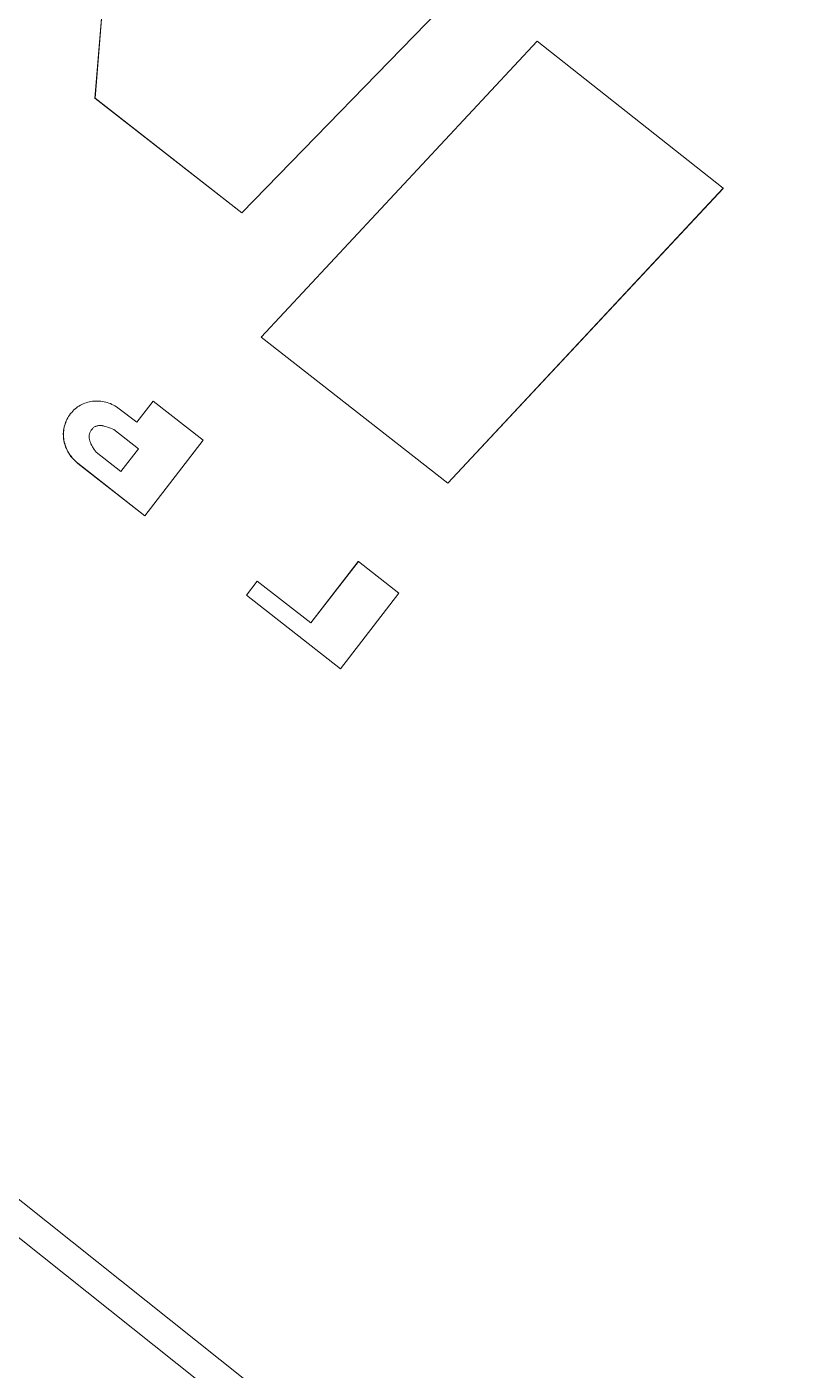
# Model space of a CAD drawing. Header units: millimetres. Extents: x -229914 to 856942, y -268655 to 87212.
# Drawn here: x -134640.4 to -134574.6, y 22694.3 to 22809.8 of the extents above; entities that cross this region are included whole.
import ezdxf

# ---------------------------------------------------------------- set-up
doc = ezdxf.new("R2010")
doc.units = ezdxf.units.MM

# ---------------------------------------------------------------- blocks, each defined once
blk = doc.blocks.new('Т912NEW')
at = {"color": 7, "linetype": 'Continuous', "lineweight": 15}
for p, q in [((2799.06, 3148.36), (2796.37, 3121.2)), ((2799.06, 3148.35), (2796.37, 3121.19)), ((2804.32, 3113.89), (2807.03, 3148.57)), ((2827.4, 3148.61), (2807.03, 3148.57)), ((2827.4, 3148.61), (2824.69, 3114.07)), ((2827.4, 3148.6), (2824.69, 3114.06)), ((2827.4, 3148.61), (2827.4, 3148.6)), ((2780.37, 3121.05), (2771.62, 3134.06)), ((2780.37, 3121.06), (2771.62, 3134.06)), ((2796.37, 3121.2), (2780.37, 3121.06)), ((2796.37, 3121.19), (2780.37, 3121.05)), ((2780.37, 3121.06), (2780.37, 3121.05)), ((2796.37, 3121.2), (2796.37, 3121.19)), ((2824.69, 3114.07), (2804.32, 3113.89)), ((2824.69, 3114.06), (2804.32, 3113.88)), ((2804.32, 3113.89), (2804.32, 3113.88)), ((2824.69, 3114.07), (2824.69, 3114.06)), ((2805.96, 3103.86), (2800.5, 3103.8)), ((2800.53, 3101.5), (2800.5, 3103.8)), ((2800.53, 3101.5), (2800.5, 3103.8)), ((2800.5, 3103.8), (2800.5, 3103.8)), ((2805.96, 3103.86), (2806.08, 3095.65)), ((2827.29, 3104.04), (2822.87, 3104)), ((2822.96, 3097.32), (2822.87, 3104)), ((2822.87, 3104), (2822.87, 3103.99)), ((2822.96, 3097.32), (2822.87, 3103.99)), ((2827.29, 3104.04), (2827.41, 3095.83)), ((2798.04, 3101.41), (2798.19, 3101.43)), ((2798.19, 3101.43), (2798.34, 3101.45)), ((2798.34, 3101.45), (2798.49, 3101.46)), ((2798.49, 3101.46), (2800.53, 3101.5)), ((2796.17, 3100.23), (2796.25, 3100.34)), ((2796.25, 3100.34), (2796.34, 3100.45)), ((2796.34, 3100.45), (2796.44, 3100.55)), ((2796.44, 3100.55), (2796.54, 3100.65)), ((2796.54, 3100.65), (2796.65, 3100.74)), ((2796.65, 3100.74), (2796.75, 3100.83)), ((2796.75, 3100.83), (2796.87, 3100.91)), ((2796.87, 3100.91), (2796.98, 3100.99)), ((2796.98, 3100.99), (2797.11, 3101.07)), ((2797.11, 3101.07), (2797.23, 3101.13)), ((2797.23, 3101.13), (2797.36, 3101.2)), ((2797.36, 3101.2), (2797.49, 3101.25)), ((2797.49, 3101.25), (2797.62, 3101.3)), ((2797.62, 3101.3), (2797.76, 3101.35)), ((2797.76, 3101.35), (2797.9, 3101.38)), ((2797.9, 3101.38), (2798.04, 3101.41)), ((2795.67, 3099.11), (2795.7, 3099.24)), ((2795.7, 3099.24), (2795.73, 3099.37)), ((2795.73, 3099.37), (2795.78, 3099.5)), ((2795.78, 3099.5), (2795.83, 3099.63)), ((2795.83, 3099.63), (2795.89, 3099.76)), ((2795.89, 3099.76), (2795.95, 3099.88)), ((2795.95, 3099.88), (2796.01, 3100)), ((2796.01, 3100), (2796.09, 3100.12)), ((2796.09, 3100.12), (2796.17, 3100.23)), ((2798.06, 3099.14), (2798.03, 3099.1)), ((2798.06, 3099.14), (2798.03, 3099.09)), ((2798.1, 3099.19), (2798.06, 3099.14)), ((2798.1, 3099.18), (2798.06, 3099.14)), ((2798.06, 3099.14), (2798.06, 3099.14)), ((2798.14, 3099.23), (2798.1, 3099.19)), ((2798.14, 3099.23), (2798.1, 3099.18)), ((2798.1, 3099.19), (2798.1, 3099.18)), ((2798.18, 3099.27), (2798.14, 3099.23)), ((2798.18, 3099.27), (2798.14, 3099.23)), ((2798.14, 3099.23), (2798.14, 3099.23)), ((2798.23, 3099.31), (2798.18, 3099.27)), ((2798.23, 3099.31), (2798.18, 3099.27)), ((2798.18, 3099.27), (2798.18, 3099.27)), ((2798.28, 3099.35), (2798.23, 3099.31)), ((2798.28, 3099.34), (2798.23, 3099.31)), ((2798.23, 3099.31), (2798.23, 3099.31)), ((2798.33, 3099.38), (2798.28, 3099.35)), ((2798.33, 3099.38), (2798.28, 3099.34)), ((2798.28, 3099.35), (2798.28, 3099.34)), ((2798.38, 3099.42), (2798.33, 3099.38)), ((2798.38, 3099.41), (2798.33, 3099.38)), ((2798.33, 3099.38), (2798.33, 3099.38)), ((2798.43, 3099.45), (2798.38, 3099.42)), ((2798.43, 3099.44), (2798.38, 3099.41)), ((2798.38, 3099.42), (2798.38, 3099.41)), ((2798.49, 3099.48), (2798.43, 3099.45)), ((2798.49, 3099.47), (2798.43, 3099.44)), ((2798.43, 3099.45), (2798.43, 3099.44)), ((2798.55, 3099.51), (2798.49, 3099.48)), ((2798.55, 3099.5), (2798.49, 3099.47)), ((2798.49, 3099.48), (2798.49, 3099.47)), ((2798.68, 3099.56), (2798.55, 3099.51)), ((2798.68, 3099.56), (2798.55, 3099.5)), ((2798.55, 3099.51), (2798.55, 3099.5)), ((2798.81, 3099.61), (2798.68, 3099.56)), ((2798.81, 3099.61), (2798.68, 3099.56)), ((2798.68, 3099.56), (2798.68, 3099.56)), ((2799.08, 3099.7), (2798.81, 3099.61)), ((2799.08, 3099.7), (2798.81, 3099.61)), ((2798.81, 3099.61), (2798.81, 3099.61)), ((2799.37, 3099.79), (2799.08, 3099.7)), ((2799.37, 3099.78), (2799.08, 3099.7)), ((2799.08, 3099.7), (2799.08, 3099.7)), ((2802.08, 3099.81), (2799.37, 3099.79)), ((2802.08, 3099.81), (2799.37, 3099.78)), ((2799.37, 3099.79), (2799.37, 3099.78)), ((2802.11, 3097.34), (2802.08, 3099.81)), ((2802.11, 3097.34), (2802.08, 3099.81)), ((2802.08, 3099.81), (2802.08, 3099.81)), ((2795.62, 3098.55), (2795.63, 3098.69)), ((2795.63, 3098.4), (2795.62, 3098.55)), ((2795.62, 3098.55), (2795.62, 3098.54)), ((2795.63, 3098.39), (2795.62, 3098.54)), ((2795.63, 3098.83), (2795.65, 3098.97)), ((2795.63, 3098.69), (2795.63, 3098.83)), ((2795.64, 3098.25), (2795.63, 3098.4)), ((2795.63, 3098.4), (2795.63, 3098.39)), ((2795.64, 3098.25), (2795.63, 3098.39)), ((2795.66, 3098.1), (2795.64, 3098.25)), ((2795.66, 3098.11), (2795.64, 3098.25)), ((2795.64, 3098.25), (2795.64, 3098.25)), ((2795.65, 3098.97), (2795.67, 3099.11)), ((2795.69, 3097.96), (2795.66, 3098.11)), ((2795.66, 3098.11), (2795.66, 3098.1)), ((2795.69, 3097.96), (2795.66, 3098.1)), ((2795.72, 3097.82), (2795.69, 3097.96)), ((2795.72, 3097.82), (2795.69, 3097.96)), ((2795.69, 3097.96), (2795.69, 3097.96)), ((2797.9, 3098.69), (2797.89, 3098.55)), ((2797.9, 3098.69), (2797.89, 3098.55)), ((2797.89, 3098.55), (2797.9, 3098.48)), ((2797.91, 3098.82), (2797.9, 3098.76)), ((2797.91, 3098.82), (2797.9, 3098.75)), ((2797.9, 3098.76), (2797.9, 3098.69)), ((2797.9, 3098.76), (2797.9, 3098.75)), ((2797.9, 3098.75), (2797.9, 3098.69)), ((2797.9, 3098.69), (2797.9, 3098.69)), ((2797.9, 3098.48), (2797.91, 3098.41)), ((2797.92, 3098.88), (2797.91, 3098.82)), ((2797.92, 3098.88), (2797.91, 3098.82)), ((2797.91, 3098.82), (2797.91, 3098.82)), ((2797.91, 3098.41), (2797.92, 3098.34)), ((2797.94, 3098.94), (2797.92, 3098.88)), ((2797.94, 3098.93), (2797.92, 3098.88)), ((2797.92, 3098.88), (2797.92, 3098.88)), ((2797.92, 3098.34), (2797.94, 3098.28)), ((2797.97, 3099), (2797.94, 3098.94)), ((2797.97, 3098.99), (2797.94, 3098.93)), ((2797.94, 3098.94), (2797.94, 3098.93)), ((2797.94, 3098.28), (2797.96, 3098.22)), ((2797.96, 3098.22), (2797.99, 3098.16)), ((2798, 3099.05), (2797.97, 3099)), ((2798, 3099.04), (2797.97, 3098.99)), ((2797.97, 3099), (2797.97, 3098.99)), ((2797.99, 3098.16), (2798.02, 3098.11)), ((2798.03, 3099.1), (2798, 3099.05)), ((2798.03, 3099.09), (2798, 3099.04)), ((2798, 3099.05), (2798, 3099.04)), ((2798.02, 3098.11), (2798.05, 3098.06)), ((2798.03, 3099.1), (2798.03, 3099.09)), ((2798.05, 3098.06), (2798.08, 3098.01)), ((2798.08, 3098.01), (2798.12, 3097.96)), ((2798.12, 3097.96), (2798.16, 3097.91)), ((2795.76, 3097.68), (2795.72, 3097.82)), ((2795.76, 3097.69), (2795.72, 3097.82)), ((2795.72, 3097.82), (2795.72, 3097.82)), ((2795.81, 3097.55), (2795.76, 3097.69)), ((2795.76, 3097.69), (2795.76, 3097.68)), ((2795.81, 3097.54), (2795.76, 3097.68)), ((2795.86, 3097.42), (2795.81, 3097.55)), ((2795.81, 3097.55), (2795.81, 3097.54)), ((2795.86, 3097.41), (2795.81, 3097.54)), ((2795.92, 3097.29), (2795.86, 3097.42)), ((2795.86, 3097.42), (2795.86, 3097.41)), ((2795.92, 3097.28), (2795.86, 3097.41)), ((2795.99, 3097.16), (2795.92, 3097.29)), ((2795.92, 3097.29), (2795.92, 3097.28)), ((2795.99, 3097.16), (2795.92, 3097.28)), ((2796.06, 3097.03), (2795.99, 3097.16)), ((2796.06, 3097.04), (2795.99, 3097.16)), ((2795.99, 3097.16), (2795.99, 3097.16)), ((2796.14, 3096.92), (2796.06, 3097.04)), ((2796.06, 3097.04), (2796.06, 3097.03)), ((2796.14, 3096.91), (2796.06, 3097.03)), ((2796.21, 3096.81), (2796.14, 3096.92)), ((2796.14, 3096.92), (2796.14, 3096.91)), ((2796.21, 3096.8), (2796.14, 3096.91)), ((2796.31, 3096.69), (2796.21, 3096.81)), ((2796.21, 3096.81), (2796.21, 3096.8)), ((2798.16, 3097.91), (2798.2, 3097.87)), ((2798.2, 3097.87), (2798.25, 3097.83)), ((2798.25, 3097.83), (2798.29, 3097.79)), ((2798.29, 3097.79), (2798.34, 3097.76)), ((2798.34, 3097.76), (2798.39, 3097.72)), ((2798.39, 3097.72), (2798.44, 3097.69)), ((2798.44, 3097.69), (2798.5, 3097.66)), ((2798.5, 3097.66), (2798.61, 3097.6)), ((2798.61, 3097.6), (2798.74, 3097.54)), ((2798.74, 3097.54), (2798.87, 3097.49)), ((2798.87, 3097.49), (2799.13, 3097.4)), ((2799.13, 3097.4), (2799.4, 3097.32)), ((2802.11, 3097.34), (2799.4, 3097.32)), ((2817.13, 3097.27), (2822.96, 3097.32)), ((2817.16, 3095.74), (2817.13, 3097.27)), ((2817.13, 3097.27), (2817.13, 3097.27)), ((2817.16, 3095.74), (2817.13, 3097.27)), ((2796.31, 3096.69), (2796.21, 3096.8)), ((2796.4, 3096.58), (2796.31, 3096.69)), ((2796.4, 3096.59), (2796.31, 3096.69)), ((2796.31, 3096.69), (2796.31, 3096.69)), ((2796.5, 3096.49), (2796.4, 3096.59)), ((2796.4, 3096.59), (2796.4, 3096.58)), ((2796.5, 3096.48), (2796.4, 3096.58)), ((2796.6, 3096.39), (2796.5, 3096.49)), ((2796.5, 3096.49), (2796.5, 3096.48)), ((2796.6, 3096.38), (2796.5, 3096.48)), ((2796.71, 3096.3), (2796.6, 3096.39)), ((2796.6, 3096.39), (2796.6, 3096.38)), ((2796.71, 3096.29), (2796.6, 3096.38)), ((2796.83, 3096.21), (2796.71, 3096.3)), ((2796.71, 3096.3), (2796.71, 3096.29)), ((2796.83, 3096.2), (2796.71, 3096.29)), ((2796.95, 3096.12), (2796.83, 3096.21)), ((2796.83, 3096.21), (2796.83, 3096.2)), ((2796.95, 3096.12), (2796.83, 3096.2)), ((2797.07, 3096.04), (2796.95, 3096.12)), ((2797.07, 3096.05), (2796.95, 3096.12)), ((2796.95, 3096.12), (2796.95, 3096.12)), ((2797.21, 3095.97), (2797.07, 3096.05)), ((2797.07, 3096.05), (2797.07, 3096.04)), ((2797.21, 3095.97), (2797.07, 3096.04)), ((2797.34, 3095.9), (2797.21, 3095.97)), ((2797.34, 3095.91), (2797.21, 3095.97)), ((2797.21, 3095.97), (2797.21, 3095.97)), ((2797.48, 3095.85), (2797.34, 3095.91)), ((2797.34, 3095.91), (2797.34, 3095.9)), ((2797.48, 3095.84), (2797.34, 3095.9)), ((2797.62, 3095.79), (2797.48, 3095.85)), ((2797.48, 3095.85), (2797.48, 3095.84)), ((2797.62, 3095.79), (2797.48, 3095.84)), ((2797.77, 3095.74), (2797.62, 3095.79)), ((2797.77, 3095.74), (2797.62, 3095.79)), ((2797.62, 3095.79), (2797.62, 3095.79)), ((2797.93, 3095.69), (2797.77, 3095.74)), ((2797.93, 3095.7), (2797.77, 3095.74)), ((2797.77, 3095.74), (2797.77, 3095.74)), ((2798.09, 3095.66), (2797.93, 3095.7)), ((2797.93, 3095.7), (2797.93, 3095.69)), ((2798.09, 3095.66), (2797.93, 3095.69)), ((2798.25, 3095.63), (2798.09, 3095.66)), ((2798.25, 3095.64), (2798.09, 3095.66)), ((2798.09, 3095.66), (2798.09, 3095.66)), ((2806.08, 3095.65), (2798.76, 3095.59)), ((2806.08, 3095.65), (2806.08, 3095.64)), ((2827.41, 3095.83), (2817.16, 3095.74)), ((2827.41, 3095.83), (2817.16, 3095.74)), ((2817.16, 3095.74), (2817.16, 3095.74)), ((2827.41, 3095.83), (2827.41, 3095.83)), ((2798.41, 3095.61), (2798.25, 3095.64)), ((2798.25, 3095.64), (2798.25, 3095.63)), ((2798.41, 3095.61), (2798.25, 3095.63)), ((2798.58, 3095.59), (2798.41, 3095.61)), ((2798.58, 3095.6), (2798.41, 3095.61)), ((2798.41, 3095.61), (2798.41, 3095.61)), ((2798.76, 3095.59), (2798.58, 3095.6)), ((2798.58, 3095.6), (2798.58, 3095.59)), ((2798.76, 3095.58), (2798.58, 3095.59)), ((2806.08, 3095.64), (2798.76, 3095.58)), ((2798.76, 3095.59), (2798.76, 3095.58)), ((2022.75, 3042.93), (2998.75, 3042.93)), ((2022.75, 3040.36), (2998.75, 3040.36))]:
    blk.add_line(p, q, dxfattribs=at)

msp = doc.modelspace()

# ---------------------------------------------------------------- block references
at = {"rotation": 321.4676820499667}
msp.add_blockref('Т912NEW', (-138753.82306, 22094.20638), dxfattribs=at)

doc.saveas('drawing.dxf')
